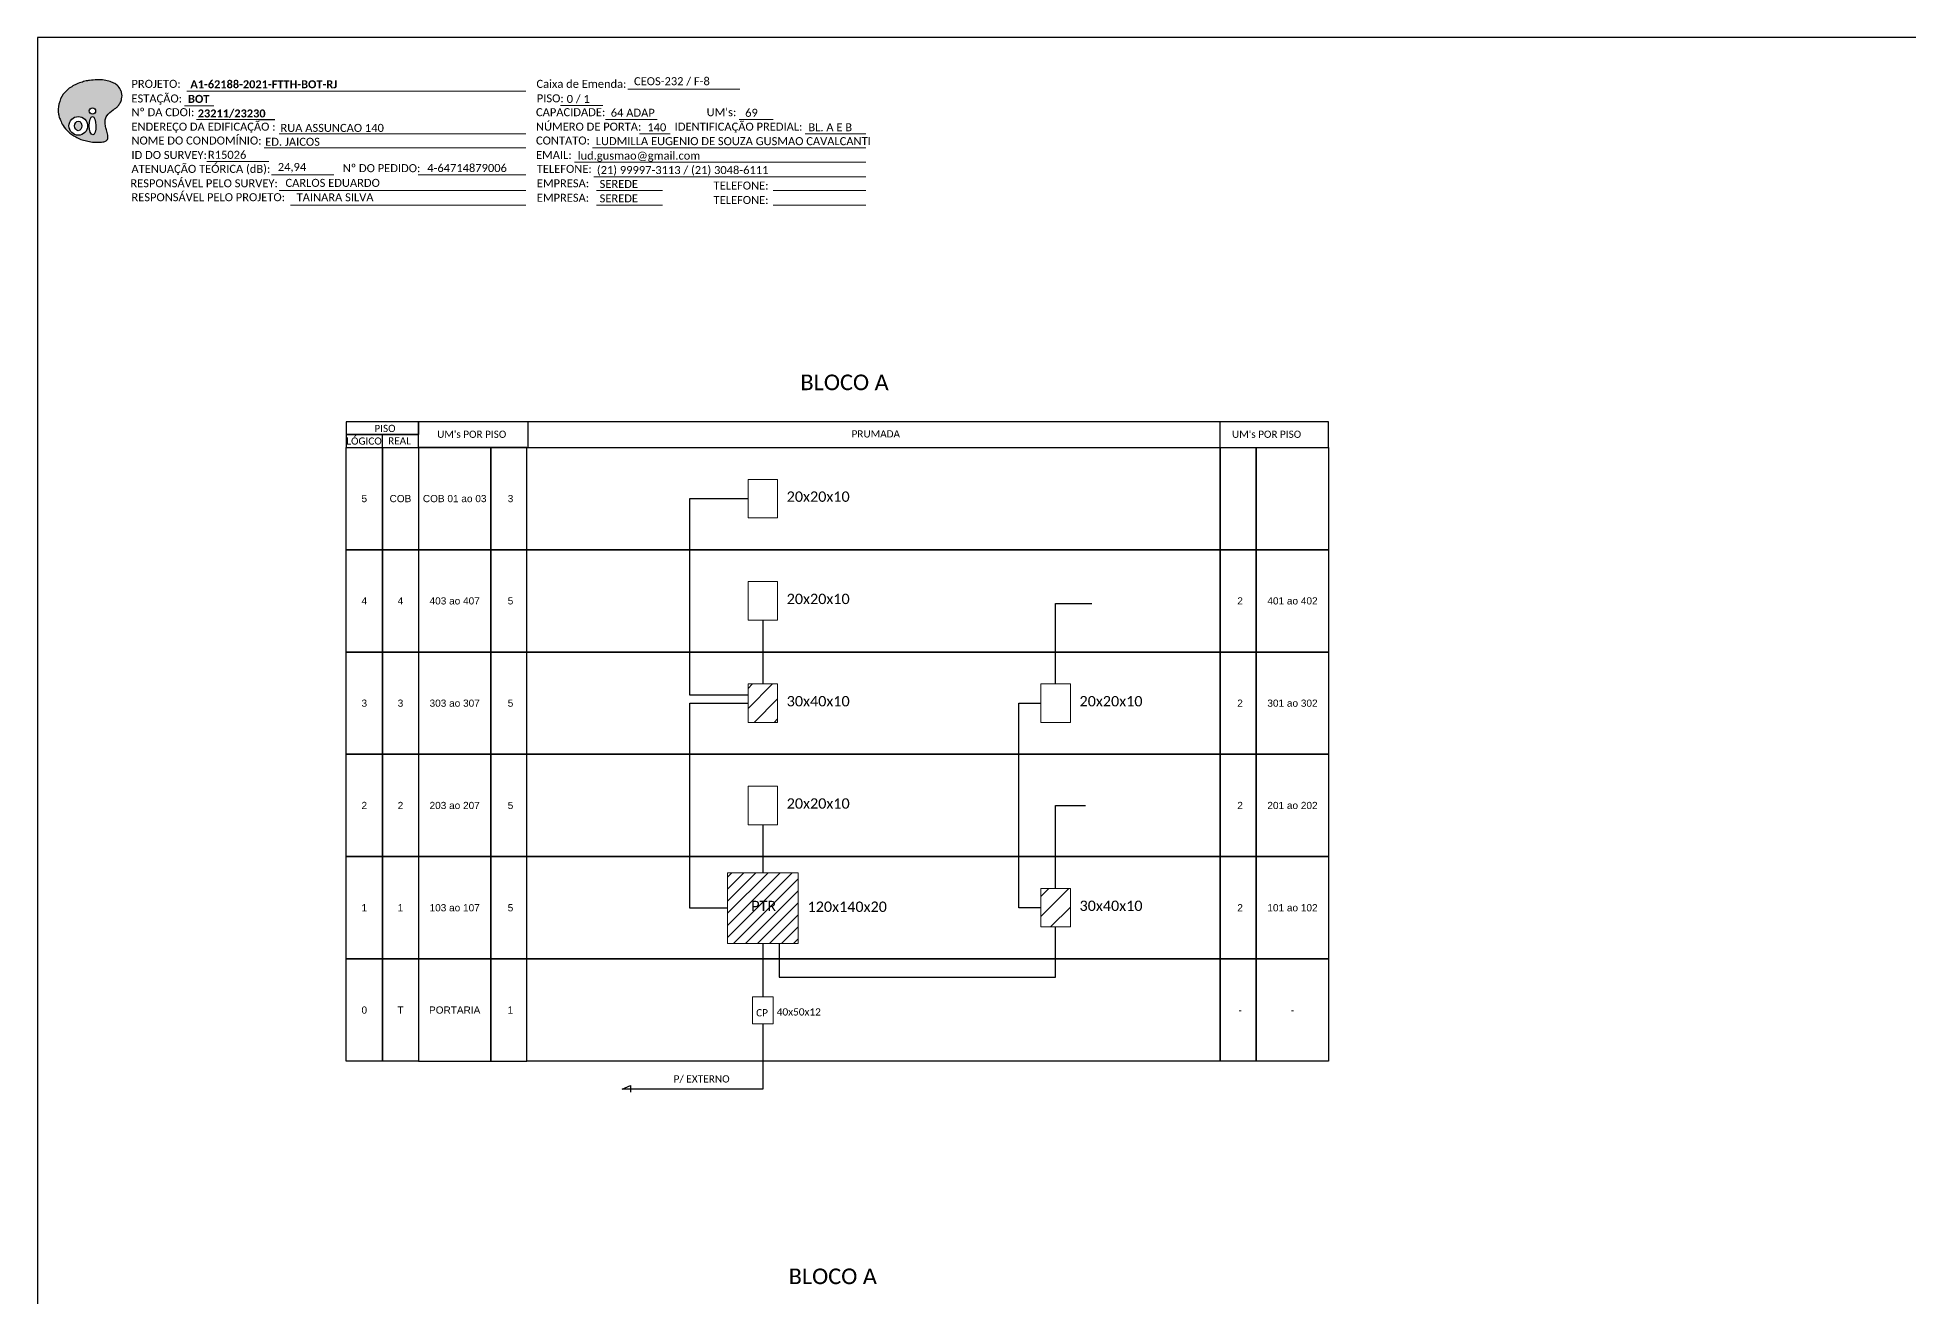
# Model space of a CAD drawing. Extents: x -89 to 749, y 35 to 1299.
# Drawn here: x -89.3 to 330, y 346.7 to 628.9 of the extents above; entities that cross this region are included whole.
import ezdxf
from ezdxf.enums import TextEntityAlignment as Align

# ---------------------------------------------------------------- set-up
doc = ezdxf.new("R2010")
doc.units = 0
doc.styles.add('ARIAL', font='arial.ttf')
doc.styles.add('WMF-Calibri0', font='calibri.ttf')
doc.styles.add('WMF-Calibri1', font='calibrib.ttf')

# ---------------------------------------------------------------- blocks, each defined once
blk = doc.blocks.new('OI')
h = blk.add_hatch(color=40)
edge = h.paths.add_edge_path()
edge.add_spline(control_points=[(4.35, -0.67), (3.92, -0.99), (3.26, -1.5), (2.81, -2.59), (2.9, -3.5), (3.06, -4.27), (3.31, -4.85), (3.37, -5.39), (3.4, -5.88), (3.2, -6.4), (2.54, -6.61), (1.65, -6.63), (0.55, -6.67), (-0.56, -6.42), (-1.61, -6.14), (-2.77, -5.61), (-3.92, -4.77), (-4.89, -3.7), (-5.34, -2.65), (-5.6, -1.94), (-5.85, -0.96), (-5.71, 0.47), (-5.1, 2.02), (-4.14, 3.02), (-3.3, 3.61), (-2.37, 4.16), (-1.36, 4.44), (-0.56, 4.7), (0.79, 4.85), (2.24, 4.97), (3.79, 4.57), (4.67, 4.21), (5.44, 3.65), (5.76, 2.99), (6.03, 2.21), (6.01, 1.46), (5.72, 0.64), (5.31, 0.08), (4.88, -0.38), (4.51, -0.55), (4.35, -0.67)], knot_values=[0, 0, 0, 0, 1.60434, 2.417191, 3.427595, 4.282808, 4.776746, 5.304182, 5.888771, 6.258406, 6.858137, 7.79129, 8.986195, 10.124242, 11.187857, 12.242908, 13.953784, 15.414161, 16.515391, 17.349188, 17.675853, 19.552021, 21.515531, 22.568638, 23.63245, 24.621084, 25.782718, 26.745347, 27.142653, 29.870543, 31.004649, 31.921532, 32.709589, 33.801391, 34.042471, 35.192333, 35.971461, 36.628871, 37.254359, 37.836911, 37.836911, 37.836911, 37.836911], degree=3, periodic=0)
h.paths.add_polyline_path([(1.13, -0.87, -1), (-0.04, -0.87, -1)], flags=16)
edge = h.paths.add_edge_path(flags=16)
edge.add_ellipse((0.56, -3.59), major_axis=(-0.02, 1.71), ratio=0.361305, start_angle=0, end_angle=360)
h.paths.add_polyline_path([(-0.36, -3.62, -1), (-3.8, -3.62, -1)], flags=16)
edge = h.paths.add_edge_path(flags=0)
edge.add_ellipse((-2.08, -3.62), major_axis=(0, 0.885), ratio=0.758294, start_angle=0, end_angle=360)
at = {"color": 40}
for centre, radius in [((-2.08, -3.62), 1.72), ((0.54, -0.87), 0.587)]:
    blk.add_circle(centre, radius, dxfattribs=at)
blk.add_ellipse((-2.08, -3.62), major_axis=(0, 0.885), ratio=0.758294, start_param=-3.141592653589792, end_param=3.141592653589792, dxfattribs=at)
blk.add_ellipse((0.56, -3.59), major_axis=(-0.02, 1.71), ratio=0.361305, dxfattribs=at)
at = {"color": 40, "start_tangent": (-0.800898, -0.598801), "end_tangent": (-0.800898, -0.598801)}
blk.add_spline([(4.35, -0.67), (3.2, -1.78), (2.9, -2.54), (2.92, -3.55), (3.12, -4.38), (3.28, -4.85), (3.37, -5.37), (3.35, -5.95), (3.2, -6.29), (2.66, -6.55), (1.73, -6.63), (0.54, -6.62), (-0.58, -6.41), (-1.6, -6.11), (-2.56, -5.67), (-3.95, -4.67), (-4.89, -3.56), (-5.37, -2.56), (-5.64, -1.78), (-5.72, -1.46), (-5.63, 0.42), (-4.84, 2.22), (-4.13, 2.99), (-3.27, 3.62), (-2.4, 4.09), (-1.3, 4.47), (-0.37, 4.72), (0.02, 4.77), (2.75, 4.8), (3.85, 4.53), (4.69, 4.16), (5.31, 3.68), (5.85, 2.73), (5.93, 2.5), (5.94, 1.35), (5.67, 0.62), (5.29, 0.08), (4.84, -0.36), (4.35, -0.67)], degree=3, dxfattribs=at)
blk = doc.blocks.new('CARIMBO')
at = {"color": 7, "lineweight": 0}
for points in [[(134.48, -16.3), (159.61, -16.3)], [(35.15, -20.06), (41.7, -20.06)], [(35.66, -16.79), (111.64, -16.79)], [(119.43, -20.02), (128.92, -20.02)], [(37.81, -23.14), (51.75, -23.14)], [(129.48, -23.14), (141.1, -23.14)], [(159.42, -23.14), (167.09, -23.14)], [(56.38, -26.37), (111.64, -26.37)], [(137.07, -26.37), (144.01, -26.37)], [(174.24, -26.37), (187.8, -26.37)], [(40.13, -32.55), (54.07, -32.55)], [(52.97, -29.48), (111.64, -29.48)], [(122.56, -32.72), (187.83, -32.72)], [(126.6, -29.48), (187.83, -29.48)], [(54.67, -35.52), (68.61, -35.52)], [(126.84, -35.96), (187.83, -35.96)], [(56.38, -39.07), (111.64, -39.07)], [(127.45, -39.07), (142.25, -39.07)], [(167.06, -39.07), (187.83, -39.07)], [(58.87, -42.31), (111.64, -42.31)], [(127.45, -42.31), (142.25, -42.31)], [(167.06, -42.31), (187.83, -42.31)]]:
    blk.add_lwpolyline(points, dxfattribs=at)
at = {"color": 7, "xscale": 1.213923925163967, "yscale": 1.213923925163967, "zscale": 1.213923925163967, "rotation": 0.1532896023949059}
blk.add_blockref('OI', (13.86, -20.16), dxfattribs=at)
at = {"color": 7, "lineweight": 0, "style": 'WMF-Calibri0'}
for s, height, p in [('PROJETO:', 1.793, (23.26, -16.04)), ('Caixa de Emenda:', 1.7927, (114.02, -16.04)), ('ESTAÇÃO:', 1.793, (23.26, -19.32)), ('Nº DA CDOI:', 1.7927, (23.26, -22.39)), ('CAPACIDADE:', 1.7927, (113.91, -22.39)), ('PISO:', 1.793, (114.09, -19.28)), ("UM's:", 1.793, (152.15, -22.39)), ('ENDEREÇO DA EDIFICAÇÃO :', 1.7927, (23.26, -25.63)), ('NÚMERO DE PORTA:', 1.7927, (113.91, -25.63)), ('IDENTIFICAÇÃO PREDIAL:', 1.7927, (144.99, -25.63)), ('NOME DO CONDOMÍNIO:', 1.7927, (23.26, -28.74)), ('CONTATO:', 1.793, (113.91, -28.74)), ('ATENUAÇÃO TEÓRICA (dB):', 1.7927, (23.26, -35.09)), ('ID DO SURVEY:', 1.7927, (23.26, -31.97)), ('EMAIL:', 1.793, (113.91, -31.97)), ('TELEFONE:', 1.793, (114.09, -35.09)), ('RESPONSÁVEL PELO SURVEY:', 1.7927, (23.02, -38.32)), ('EMPRESA:', 1.793, (114.09, -38.32)), ('TELEFONE:', 1.793, (153.7, -38.83)), ('RESPONSÁVEL PELO PROJETO:', 1.7927, (23.26, -41.44)), ('EMPRESA:', 1.793, (114.09, -41.56)), ('TELEFONE:', 1.793, (153.7, -42.06))]:
    blk.add_text(s, height=height, dxfattribs=at).set_placement(p)
at = {"color": 7, "lineweight": 0, "flags": 8}
for tag, p, style in [('PROJ', (36.46, -16.13), 'WMF-Calibri1'), ('CEOS-XX', (135.87, -15.46), 'WMF-Calibri0'), ('EST', (35.94, -19.41), 'WMF-Calibri1'), ('PISO_PTR', (120.78, -19.42), 'WMF-Calibri0'), ('CAPAC.', (130.66, -22.52), 'WMF-Calibri0'), ("UC'S", (160.78, -22.54), 'WMF-Calibri0'), ('LOGRADOURO', (56.65, -25.91), 'WMF-Calibri0'), ('N°', (138.85, -25.77), 'WMF-Calibri0'), ('N°PREDIO', (174.94, -25.77), 'WMF-Calibri0'), ('NOME_DO_COND.', (53.23, -29.02), 'WMF-Calibri0'), ('NOME_DO_CONTATO', (127.3, -28.89), 'WMF-Calibri0'), ('_ID_', (40.39, -31.94), 'WMF-Calibri0'), ('O_POTEN', (56.06, -34.68), 'WMF-Calibri0'), ('EMAIL', (123.26, -32.12), 'WMF-Calibri0'), ('RES_SURVEY', (57.78, -38.23), 'WMF-Calibri0'), ('TELEFONE', (127.55, -35.36), 'WMF-Calibri0'), ('EMP_RESP_SURVEY', (128.16, -38.47), 'WMF-Calibri0'), ('CONT_RESP_SURVEY', (167.76, -38.47), 'WMF-Calibri0'), ('RES_PROJ', (60.27, -41.47), 'WMF-Calibri0'), ('EMP_RESP_PROJ', (128.16, -41.71), 'WMF-Calibri0'), ('CONT_RESP_PROJ', (167.76, -41.71), 'WMF-Calibri0')]:
    blk.add_attdef(tag, p, '', height=1.79, dxfattribs=dict(at, style=style))
at = {"color": 7, "lineweight": 0, "style": 'WMF-Calibri1', "flags": 8}
blk.add_attdef("N° CDO'S", text='', height=1.79, dxfattribs=at).set_placement((44.78, -22.68), align=Align.CENTER)

msp = doc.modelspace()

# ---------------------------------------------------------------- hatches: boundary and pattern name
h = msp.add_hatch()
h.set_pattern_fill('ANSI31', color=1, style=0)
h.paths.add_polyline_path([(76.53, 484.01), (69.91, 484.01), (69.91, 475.39), (76.53, 475.39)])
h.paths.add_polyline_path([(142.14, 438.17), (135.52, 438.17), (135.52, 429.55), (142.14, 429.55)])
h.paths.add_polyline_path([(78.19, 478.37), (93.29, 478.37), (93.29, 481.9), (78.19, 481.9)], flags=9)
h.paths.add_polyline_path([(143.8, 432.53), (158.9, 432.53), (158.9, 436.06), (143.8, 436.06)], flags=9)
h = msp.add_hatch()
h.set_pattern_fill('ANSI31', color=1, scale=0.6)
h.set_pattern_definition([(45, (-404.8647, 3074.0954), (-1.3470384, 1.3470384), [])])
h.paths.add_polyline_path([(81.12, 441.69), (65.31, 441.69), (65.31, 425.88), (81.12, 425.88)])
h.paths.add_polyline_path([(70.05, 432.51), (76.85, 432.51), (76.85, 435.99), (70.05, 435.99)], flags=24)

# ---------------------------------------------------------------- linework, layer by layer
for points in [[(-89.32, 34.87), (749.25, 34.87), (749.25, 628.87), (-89.32, 628.87), (-89.32, 34.87)], [(-39.76, 610.48), (-36.12, 610.48)], [(-3.92, 537), (200.01, 537), (200.01, 542.76), (-3.92, 542.76), (-3.92, 542.76), (-3.92, 539.88)], [(20.62, 537), (20.62, 542.76)], [(175.69, 537), (175.69, 542.76)], [(-12.02, 537), (-12.02, 539.88)]]:
    msp.add_lwpolyline(points)
at = {"color": 7, "lineweight": 0}
msp.add_lwpolyline([(-4.01, 598.11), (20.14, 598.11)], dxfattribs=at)
for points in [[(-20.12, 539.88), (-3.92, 539.88), (-3.92, 542.76), (-20.12, 542.76)], [(-20.12, 537), (-3.92, 537), (-3.92, 539.88), (-20.12, 539.88)], [(-20.12, 537), (-12.02, 537), (-12.02, 514.08), (-20.12, 514.08)], [(-12.02, 537), (-3.92, 537), (-3.92, 514.08), (-12.02, 514.08)], [(12.28, 537), (-3.92, 537), (-3.92, 514.08), (12.28, 514.08)], [(20.38, 537), (12.28, 537), (12.28, 514.08), (20.38, 514.08)], [(20.38, 537), (175.7, 537), (175.7, 514.08), (20.38, 514.08)], [(175.7, 537), (183.8, 537), (183.8, 514.08), (175.7, 514.08)], [(183.8, 537), (200.01, 537), (200.01, 514.08), (183.8, 514.08)], [(-20.12, 514.08), (-12.02, 514.08), (-12.02, 491.16), (-20.12, 491.16)], [(-12.02, 514.08), (-3.92, 514.08), (-3.92, 491.16), (-12.02, 491.16)], [(12.28, 514.08), (-3.92, 514.08), (-3.92, 491.16), (12.28, 491.16)], [(20.38, 514.08), (12.28, 514.08), (12.28, 491.16), (20.38, 491.16)], [(20.38, 514.08), (175.7, 514.08), (175.7, 491.16), (20.38, 491.16)], [(175.7, 514.08), (183.8, 514.08), (183.8, 491.16), (175.7, 491.16)], [(183.8, 514.08), (200.01, 514.08), (200.01, 491.16), (183.8, 491.16)], [(-20.12, 491.16), (-12.02, 491.16), (-12.02, 468.24), (-20.12, 468.24)], [(-12.02, 491.16), (-3.92, 491.16), (-3.92, 468.24), (-12.02, 468.24)], [(12.28, 491.16), (-3.92, 491.16), (-3.92, 468.24), (12.28, 468.24)], [(20.38, 491.16), (12.28, 491.16), (12.28, 468.24), (20.38, 468.24)], [(20.38, 491.16), (175.7, 491.16), (175.7, 468.24), (20.38, 468.24)], [(175.7, 491.16), (183.8, 491.16), (183.8, 468.24), (175.7, 468.24)], [(183.8, 491.16), (200.01, 491.16), (200.01, 468.24), (183.8, 468.24)], [(-20.12, 468.24), (-12.02, 468.24), (-12.02, 445.32), (-20.12, 445.32)], [(-12.02, 468.24), (-3.92, 468.24), (-3.92, 445.32), (-12.02, 445.32)], [(12.28, 468.24), (-3.92, 468.24), (-3.92, 445.32), (12.28, 445.32)], [(20.38, 468.24), (12.28, 468.24), (12.28, 445.32), (20.38, 445.32)], [(20.38, 468.24), (175.7, 468.24), (175.7, 445.32), (20.38, 445.32)], [(175.7, 468.24), (183.8, 468.24), (183.8, 445.32), (175.7, 445.32)], [(183.8, 468.24), (200.01, 468.24), (200.01, 445.32), (183.8, 445.32)], [(-20.12, 445.32), (-12.02, 445.32), (-12.02, 422.4), (-20.12, 422.4)], [(-12.02, 445.32), (-3.92, 445.32), (-3.92, 422.4), (-12.02, 422.4)], [(12.28, 445.32), (-3.92, 445.32), (-3.92, 422.4), (12.28, 422.4)], [(20.38, 445.32), (12.28, 445.32), (12.28, 422.4), (20.38, 422.4)], [(20.38, 445.32), (175.7, 445.32), (175.7, 422.4), (20.38, 422.4)], [(175.7, 445.32), (183.8, 445.32), (183.8, 422.4), (175.7, 422.4)], [(183.8, 445.32), (200.01, 445.32), (200.01, 422.4), (183.8, 422.4)], [(-20.12, 422.4), (-12.02, 422.4), (-12.02, 399.48), (-20.12, 399.48)], [(-12.02, 422.4), (-3.92, 422.4), (-3.92, 399.48), (-12.02, 399.48)], [(12.28, 422.4), (-3.92, 422.4), (-3.92, 399.48), (12.28, 399.48)], [(20.38, 422.4), (12.28, 422.4), (12.28, 399.48), (20.38, 399.48)], [(20.38, 422.4), (175.7, 422.4), (175.7, 399.48), (20.38, 399.48)], [(175.7, 422.4), (183.8, 422.4), (183.8, 399.48), (175.7, 399.48)], [(183.8, 422.4), (200.01, 422.4), (200.01, 399.48), (183.8, 399.48)]]:
    msp.add_lwpolyline(points, close=True)
at = {"color": 0, "lineweight": 0}
for points in [[(69.91, 529.85), (76.53, 529.85), (76.53, 521.23), (69.91, 521.23)], [(69.91, 506.93), (76.53, 506.93), (76.53, 498.31), (69.91, 498.31)], [(135.52, 484.01), (142.14, 484.01), (142.14, 475.39), (135.52, 475.39)], [(69.91, 461.09), (76.53, 461.09), (76.53, 452.47), (69.91, 452.47)], [(70.9, 413.88), (75.54, 413.88), (75.54, 407.85), (70.9, 407.85)]]:
    msp.add_lwpolyline(points, close=True, dxfattribs=at)
at = {"color": 3}
for points in [[(69.91, 481.47), (56.87, 481.47), (56.87, 525.54), (69.91, 525.54)], [(138.83, 484.01), (138.83, 502.01), (146.94, 502.01)], [(73.22, 498.31), (73.22, 484.01)], [(65.31, 433.79), (56.87, 433.79), (56.87, 479.7), (69.91, 479.7)], [(135.52, 433.86), (130.63, 433.86), (130.63, 479.7), (135.52, 479.7)], [(138.83, 438.17), (138.83, 456.78), (145.52, 456.78)], [(73.22, 452.47), (73.22, 441.69)], [(76.86, 425.88), (76.86, 418.31), (138.83, 418.31), (138.83, 429.55)], [(73.22, 425.88), (73.22, 413.88)]]:
    msp.add_lwpolyline(points, dxfattribs=at)
at = {"color": 1, "lineweight": 0}
for points in [[(69.91, 484.01), (76.53, 484.01), (76.53, 475.39), (69.91, 475.39)], [(65.31, 441.69), (81.12, 441.69), (81.12, 425.88), (65.31, 425.88)], [(135.52, 438.17), (142.14, 438.17), (142.14, 429.55), (135.52, 429.55)]]:
    msp.add_lwpolyline(points, close=True, dxfattribs=at)
at = {"color": 1}
msp.add_lwpolyline([(73.26, 407.85), (73.26, 393.21), (41.73, 393.21), (43.61, 394.05), (43.61, 392.55)], dxfattribs=at)

# ---------------------------------------------------------------- block references
ref = msp.add_blockref('CARIMBO', (-91.51, 633.61))
ref.add_attrib('PROJ', 'A1-62188-2021-FTTH-BOT-RJ', (-55.05, 617.48), dxfattribs={"color": 7, "lineweight": 0, "height": 1.7927, "style": 'WMF-Calibri1'})
ref.add_attrib('EST', 'BOT', (-55.57, 614.2), dxfattribs={"color": 7, "lineweight": 0, "height": 1.793, "style": 'WMF-Calibri1'})
ref.add_attrib("N° CDO'S", '   23211/23230', dxfattribs={"color": 7, "lineweight": 0, "height": 1.7927, "style": 'WMF-Calibri1'}).set_placement((-46.73, 610.94), align=Align.CENTER)
ref.add_attrib('LOGRADOURO', 'RUA ASSUNCAO 140 ', (-34.86, 607.7), dxfattribs={"color": 7, "lineweight": 0, "height": 1.7927, "style": 'WMF-Calibri0'})
ref.add_attrib('NOME_DO_COND.', 'ED. JAICOS', (-38.28, 604.59), dxfattribs={"color": 7, "lineweight": 0, "height": 1.793, "style": 'WMF-Calibri0'})
ref.add_attrib('_ID_', 'R15026', (-51.11, 601.67), dxfattribs={"color": 7, "lineweight": 0, "height": 1.793, "style": 'WMF-Calibri0'})
ref.add_attrib('O_POTEN', '24,94', (-35.45, 598.94), dxfattribs={"color": 7, "lineweight": 0, "height": 1.793, "style": 'WMF-Calibri0'})
ref.add_attrib('RES_SURVEY', 'CARLOS EDUARDO', (-33.73, 595.38), dxfattribs={"color": 7, "lineweight": 0, "height": 1.7927, "style": 'WMF-Calibri0'})
ref.add_attrib('RES_PROJ', 'TAINARA SILVA', (-31.24, 592.15), dxfattribs={"color": 7, "lineweight": 0, "height": 1.7927, "style": 'WMF-Calibri0'})
ref.add_attrib('CEOS-XX', 'CEOS-232 / F-8', (44.36, 618.16), dxfattribs={"color": 7, "lineweight": 0, "height": 1.7927, "style": 'WMF-Calibri0'})
ref.add_attrib('CAPAC.', '64 ADAP', (39.15, 611.1), dxfattribs={"color": 7, "lineweight": 0, "height": 1.793, "style": 'WMF-Calibri0'})
ref.add_attrib("UC'S", '69', (69.27, 611.08), dxfattribs={"color": 7, "lineweight": 0, "height": 1.793, "style": 'WMF-Calibri0'})
ref.add_attrib('PISO_PTR', '0 / 1', (29.28, 614.19), dxfattribs={"color": 7, "lineweight": 0, "height": 1.793, "style": 'WMF-Calibri0'})
ref.add_attrib('N°', '140', (47.34, 607.84), dxfattribs={"color": 7, "lineweight": 0, "height": 1.793, "style": 'WMF-Calibri0'})
ref.add_attrib('N°PREDIO', 'BL. A E B', (83.43, 607.84), dxfattribs={"color": 7, "lineweight": 0, "height": 1.793, "style": 'WMF-Calibri0'})
ref.add_attrib('NOME_DO_CONTATO', 'LUDMILLA EUGENIO DE SOUZA GUSMAO CAVALCANTI', (35.79, 604.73), dxfattribs={"color": 7, "lineweight": 0, "height": 1.7927, "style": 'WMF-Calibri0'})
ref.add_attrib('EMAIL', 'lud.gusmao@gmail.com', (31.75, 601.49), dxfattribs={"color": 7, "lineweight": 0, "height": 1.7927, "style": 'WMF-Calibri0'})
ref.add_attrib('TELEFONE', '(21) 99997-3113 / (21) 3048-6111', (36.04, 598.25), dxfattribs={"color": 7, "lineweight": 0, "height": 1.7927, "style": 'WMF-Calibri0'})
ref.add_attrib('EMP_RESP_SURVEY', 'SEREDE', (36.65, 595.14), dxfattribs={"color": 7, "lineweight": 0, "height": 1.793, "style": 'WMF-Calibri0'})
ref.add_attrib('EMP_RESP_PROJ', 'SEREDE', (36.65, 591.91), dxfattribs={"color": 7, "lineweight": 0, "height": 1.793, "style": 'WMF-Calibri0'})

# ---------------------------------------------------------------- texts
at = {"color": 7, "lineweight": 0, "style": 'WMF-Calibri0'}
msp.add_text('Nº DO PEDIDO:', height=1.7927, dxfattribs=at).set_placement((-20.88, 598.68))
at = {"style": 'WMF-Calibri0'}
for s, height, p in [('BLOCO A', 3.5, (81.65, 549.83)), ('     PISO', 1.61, (-16.65, 540.45)), ('  LÓGICO', 1.61, (-21.23, 537.63)), ('    REAL', 1.61, (-13, 537.67)), ("UM's POR PISO", 1.61, (0.25, 539.15)), ('PRUMADA', 1.61, (93.11, 539.23)), ("UM's POR PISO", 1.61, (178.37, 539.15)), ('20x20x10', 2.317, (78.58, 524.82)), ('20x20x10', 2.317, (78.58, 501.9)), ('20x20x10', 2.317, (144.2, 478.98)), ('20x20x10', 2.317, (78.58, 456.06)), ('PTR', 2.317, (70.63, 433.1)), ('120x140x20', 2.317, (83.26, 432.93)), ('CP', 1.622, (71.73, 409.52)), ('40x50x12', 1.622, (76.35, 409.71)), ('P/ EXTERNO', 1.622, (53.24, 394.7)), ('BLOCO A', 3.5, (79.01, 349.52))]:
    msp.add_text(s, height=height, dxfattribs=at).set_placement(p)
at = {"style": 'ARIAL'}
for s, p in [('5', (-16.07, 525.54)), ('COB', (-7.97, 525.54)), ('COB 01 ao 03', (4.18, 525.54)), ('3', (16.69, 525.54)), ('4', (-16.07, 502.62)), ('4', (-7.97, 502.62)), ('403 ao 407', (4.18, 502.62)), ('5', (16.69, 502.62)), ('2', (180.17, 502.62)), ('401 ao 402', (191.91, 502.62)), ('3', (-16.07, 479.7)), ('3', (-7.97, 479.7)), ('303 ao 307', (4.18, 479.7)), ('5', (16.69, 479.7)), ('2', (180.17, 479.7)), ('301 ao 302', (191.91, 479.7)), ('2', (-16.07, 456.78)), ('2', (-7.97, 456.78)), ('203 ao 207', (4.18, 456.78)), ('5', (16.69, 456.78)), ('2', (180.17, 456.78)), ('201 ao 202', (191.91, 456.78)), ('1', (-16.07, 433.86)), ('1', (-7.97, 433.86)), ('103 ao 107', (4.18, 433.86)), ('5', (16.69, 433.86)), ('2', (180.17, 433.86)), ('101 ao 102', (191.91, 433.86)), ('0', (-16.07, 410.94)), ('T', (-7.97, 410.94)), ('PORTARIA', (4.18, 410.94)), ('1', (16.69, 410.94)), ('-', (180.17, 410.94)), ('-', (191.91, 410.94))]:
    msp.add_text(s, height=1.61, dxfattribs=at).set_placement(p, align=Align.MIDDLE_CENTER)
at = {"color": 1, "style": 'WMF-Calibri0'}
for p in [(78.58, 478.98), (144.2, 433.14)]:
    msp.add_text('30x40x10', height=2.317, dxfattribs=at).set_placement(p)
at = {"color": 7, "lineweight": 0, "style": 'WMF-Calibri0', "flags": 8}
msp.add_attdef('4-64714879006', (-1.97, 598.72), '4-64714879006', height=1.7927, dxfattribs=at)

doc.saveas('drawing.dxf')
